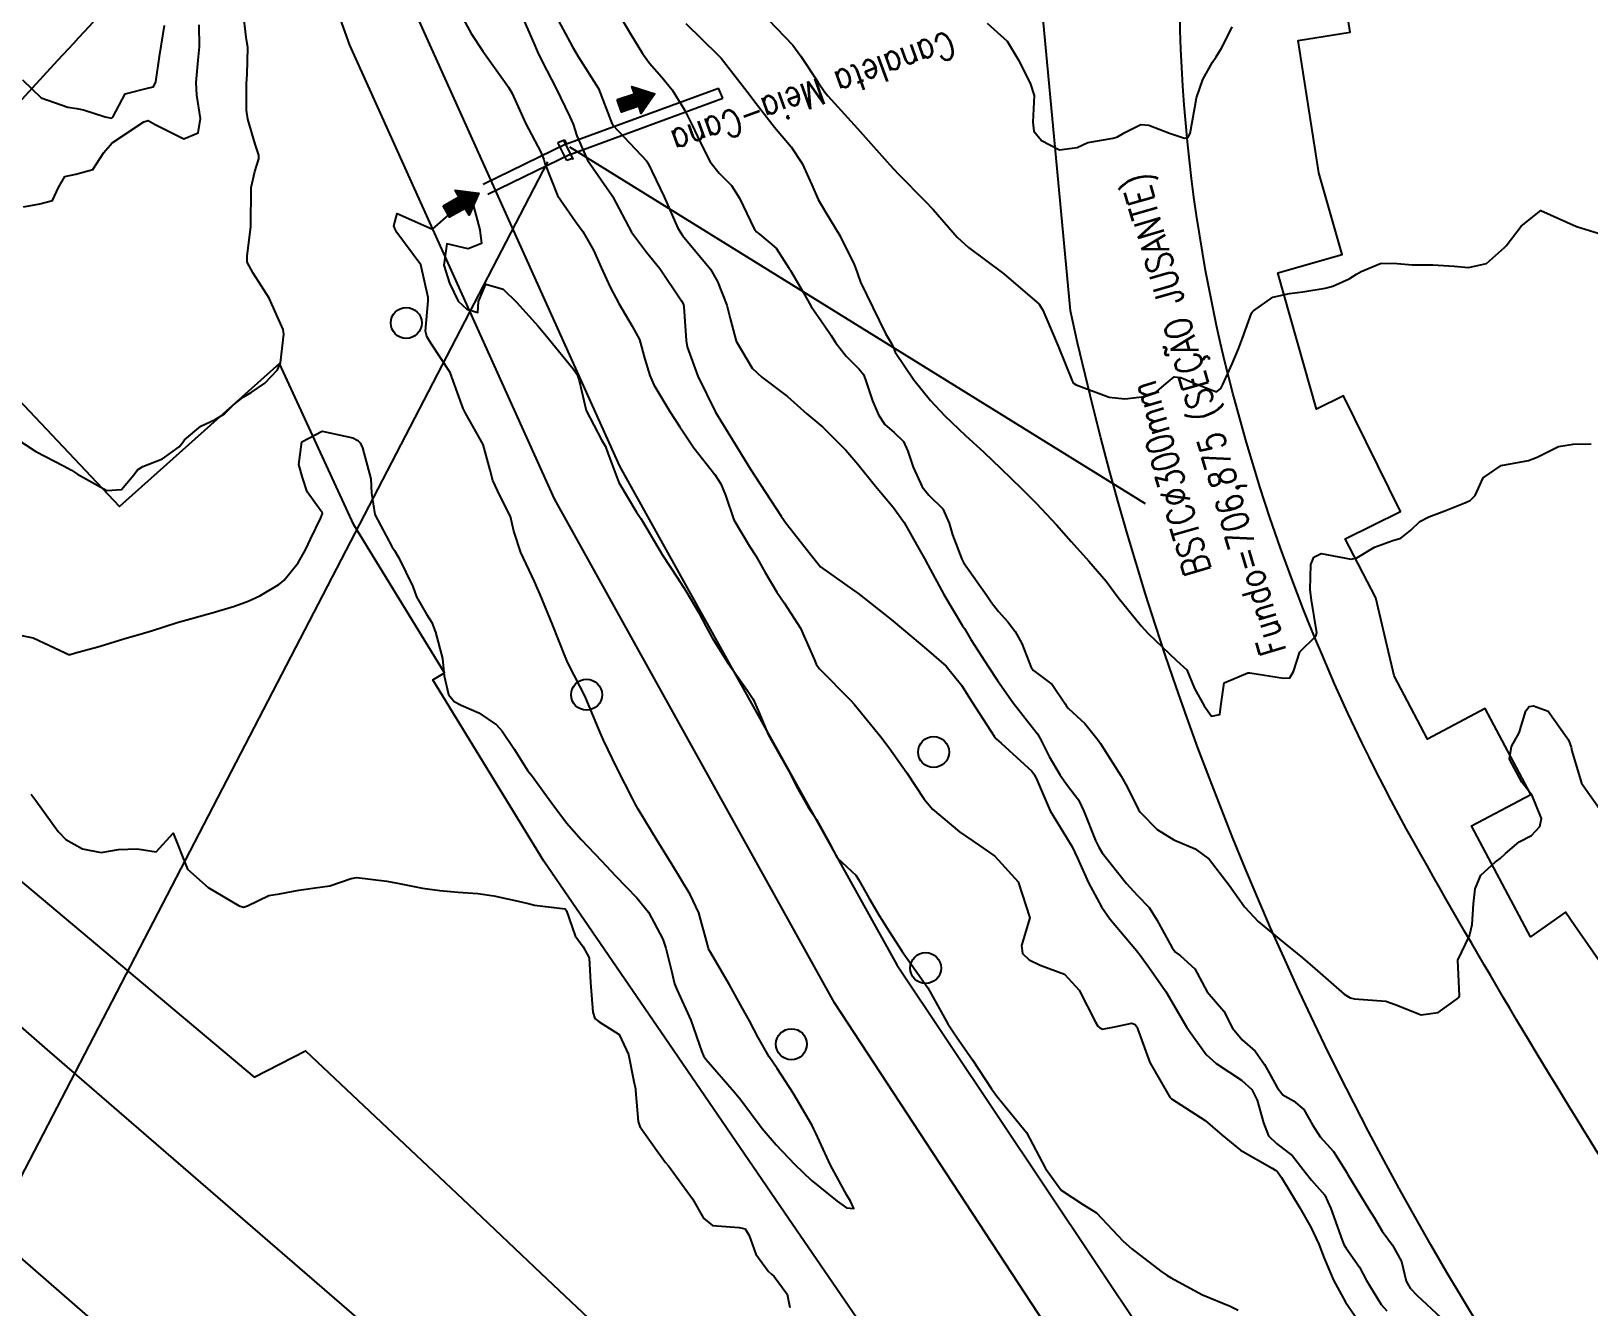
# Model space of a CAD drawing. Header units: metres. Extents: x 286371 to 293043, y 7462578 to 7466404.
# Drawn here: x 290096.1 to 290183.2, y 7463836.6 to 7463907.9 of the extents above; entities that cross this region are included whole.
import ezdxf

# ---------------------------------------------------------------- set-up
doc = ezdxf.new("R2010")
doc.units = ezdxf.units.M
doc.header["$MEASUREMENT"] = 0
doc.linetypes.add('CONTINUO', pattern=[0])
doc.linetypes.add('TRACEJADO', pattern=[8.7, 8, -0.7])
for name, color, linetype in [('BUEIRO', 151, 'Continuous'), ('CANALETA', 151, 'Continuous'), ('Curvas de Nivel 1m', 11, 'Continuous'), ('Curvas de Nivel 5m', 15, 'Continuous'), ('Edificações', 30, 'Continuous'), ('Linha Férrea', 20, 'Continuous'), ('Postes', 20, 'Continuous'), ('TEXTO', 45, 'Continuous'), ('TUBO', 45, 'Continuous'), ('Vias primárias', 230, 'Continuous')]:
    doc.layers.add(name, color=color, linetype=linetype)
doc.styles.add('ROMANS', font='romans', dxfattribs={"height": 0.2})

msp = doc.modelspace()

# ---------------------------------------------------------------- hatches: boundary and pattern name
at = {"layer": 'TEXTO'}
for points in [[(290128.85, 7463904.072), (290129.81, 7463904.399), (290129.672, 7463904.806), (290130.955, 7463904.399), (290130.187, 7463903.293), (290130.048, 7463903.7), (290129.088, 7463903.373)], [(290119.098, 7463898.134), (290119.981, 7463898.634), (290119.769, 7463899.008), (290121.106, 7463898.846), (290120.557, 7463897.617), (290120.345, 7463897.991), (290119.462, 7463897.491)]]:
    msp.add_hatch(color=256, dxfattribs=at).paths.add_polyline_path(points)

# ---------------------------------------------------------------- linework, layer by layer
at = {"layer": 'BUEIRO', "linetype": 'CONTINUO'}
for points in [[(290125.528, 7463901.682, 707.755), (290125.846, 7463901.808, 707.752), (290126.345, 7463900.778, 707.733), (290126.025, 7463900.659, 707.758)], [(290125.846, 7463901.808, 707.752), (290125.888, 7463901.814, 707.177), (290126.012, 7463901.595, 707.217)], [(290126.025, 7463900.659, 707.758), (290125.528, 7463901.682, 707.755)], [(290126.345, 7463900.778, 707.733), (290126.381, 7463900.765, 707.126), (290126.254, 7463901.026, 707.245)]]:
    msp.add_polyline3d(points, dxfattribs=at)
at = {"layer": 'CANALETA', "linetype": 'CONTINUO'}
for points in [[(290126.012, 7463901.595, 707.217), (290134.519, 7463904.705, 704.345)], [(290134.747, 7463904.152, 704.42), (290134.519, 7463904.705, 704.345)], [(290126.254, 7463901.026, 707.245), (290134.747, 7463904.152, 704.42)]]:
    msp.add_polyline3d(points, dxfattribs=at)
at = {"layer": 'Curvas de Nivel 1m', "flags": 128}
for points, elevation in [([(290095.128, 7463885.183), (290096.322, 7463884.39), (290097.869, 7463883.583), (290098.307, 7463883.352), (290098.644, 7463883.129), (290100.286, 7463882.203), (290101.108, 7463882.272), (290101.794, 7463883.082), (290102.006, 7463883.373), (290102.304, 7463883.548), (290103.396, 7463883.974), (290104.326, 7463884.647), (290104.505, 7463884.867), (290104.637, 7463885.04), (290105.547, 7463885.819), (290106.348, 7463886.188), (290106.862, 7463886.499), (290107.383, 7463886.999), (290107.913, 7463887.441), (290108.368, 7463887.685), (290109.134, 7463888.208), (290109.831, 7463888.953), (290110.003, 7463889.347), (290110.2, 7463890.948), (290110.156, 7463891.22), (290109.371, 7463892.961), (290108.475, 7463894.359), (290108.148, 7463894.979), (290108.147, 7463895.322), (290108.345, 7463896.977), (290108.35, 7463897.144), (290108.358, 7463898.977), (290108.37, 7463899.154), (290108.56, 7463900.046), (290108.787, 7463900.755), (290108.794, 7463900.971), (290108.583, 7463901.59), (290108.177, 7463902.981), (290108.107, 7463903.487), (290108.106, 7463904.982), (290108.138, 7463905.485), (290108.171, 7463906.982), (290108.085, 7463907.571), (290107.914, 7463908.986)], 708), ([(290120.117, 7463908.803), (290120.679, 7463907.764), (290121.327, 7463906.784), (290122.637, 7463904.949), (290122.765, 7463904.762), (290122.975, 7463904.413), (290123.718, 7463902.748), (290124.58, 7463901.125), (290124.731, 7463900.732), (290124.8, 7463900.501), (290125.507, 7463898.72), (290126.515, 7463897.256), (290126.926, 7463896.698), (290127.527, 7463895.651), (290127.944, 7463894.682), (290128.458, 7463893.581), (290128.944, 7463892.667), (290129.687, 7463891.394), (290130.085, 7463890.649), (290130.398, 7463889.566), (290130.667, 7463888.64), (290130.894, 7463888.119), (290131.794, 7463886.623), (290132.341, 7463885.766), (290133.141, 7463884.602), (290134.302, 7463883.115), (290134.649, 7463882.579), (290134.912, 7463881.947), (290135.365, 7463880.568), (290136.242, 7463879.096), (290136.609, 7463878.549), (290137.127, 7463877.635), (290137.774, 7463876.531), (290138.195, 7463875.934), (290139.103, 7463874.511), (290139.86, 7463872.787), (290139.974, 7463872.497), (290140.139, 7463872.251), (290141.918, 7463870.467), (290142.101, 7463870.263), (290143.591, 7463868.442), (290144.065, 7463867.822), (290145.051, 7463866.419), (290146.022, 7463864.94), (290146.478, 7463864.397), (290147.995, 7463863.117), (290149.118, 7463862.357), (290149.975, 7463861.762), (290151.28, 7463860.325), (290151.924, 7463858.314), (290151.461, 7463856.761), (290151.532, 7463856.32), (290151.889, 7463855.972), (290152.518, 7463855.672), (290153.877, 7463855.155), (290154.692, 7463854.272), (290155.615, 7463852.48), (290155.735, 7463852.256), (290155.833, 7463852.171), (290155.993, 7463852.091), (290156.755, 7463852.241), (290157.647, 7463852.417), (290157.836, 7463852.342), (290157.921, 7463852.223), (290157.985, 7463852.069), (290158.651, 7463850.212), (290159.766, 7463848.276), (290159.856, 7463848.193), (290161.746, 7463846.976), (290162.689, 7463846.15), (290163.722, 7463845.311), (290165.498, 7463844.317), (290165.705, 7463844.184), (290165.749, 7463844.147), (290165.786, 7463844.103), (290166.008, 7463843.791), (290167.044, 7463842.084), (290167.658, 7463841.011), (290168.098, 7463840.068), (290168.411, 7463839.284), (290168.919, 7463838.055), (290169.596, 7463836.81), (290170.129, 7463836.036)], 708), ([(290123.51, 7463908.752), (290124.174, 7463907.239), (290124.378, 7463906.739), (290124.656, 7463906.165), (290125.412, 7463904.723), (290126.203, 7463903.118), (290126.38, 7463902.708), (290126.594, 7463902.05), (290127.188, 7463900.695), (290128.535, 7463898.736), (290128.574, 7463898.674), (290128.616, 7463898.59), (290129.65, 7463896.657), (290130.488, 7463895.543), (290131.233, 7463894.633), (290132.447, 7463892.819), (290132.549, 7463892.613), (290132.579, 7463892.475), (290132.696, 7463890.61), (290132.762, 7463890.255), (290133.36, 7463888.6), (290134.354, 7463886.584), (290135.599, 7463884.565), (290136.307, 7463883.412), (290136.867, 7463882.546), (290138.022, 7463880.774), (290138.182, 7463880.526), (290138.262, 7463880.421), (290139.776, 7463878.501), (290140.226, 7463877.951), (290142.009, 7463876.666), (290142.205, 7463876.541), (290142.309, 7463876.463), (290144.175, 7463874.994), (290144.858, 7463874.424), (290146.148, 7463873.336), (290147.245, 7463872.388), (290148.118, 7463871.331), (290148.713, 7463870.365), (290149.945, 7463868.477), (290150.037, 7463868.345), (290150.073, 7463868.304), (290150.326, 7463868.085), (290152.047, 7463866.511), (290152.195, 7463866.312), (290152.351, 7463865.999), (290153.075, 7463864.299), (290153.992, 7463862.806), (290154.303, 7463862.28), (290154.599, 7463861.65), (290155.216, 7463860.266), (290155.934, 7463858.921), (290156.418, 7463858.247), (290157.898, 7463856.488), (290158.103, 7463856.221), (290158.724, 7463855.37), (290159.536, 7463854.199), (290159.856, 7463853.654), (290160.721, 7463852.181), (290161.804, 7463850.674), (290162.368, 7463850.156), (290163.78, 7463849.23), (290164.359, 7463848.709), (290164.656, 7463848.121), (290165.014, 7463846.846), (290165.285, 7463846.111), (290165.728, 7463845.693), (290166.635, 7463845.003), (290167.338, 7463844.08), (290167.698, 7463843.639), (290168.435, 7463842.809), (290168.781, 7463842.058), (290169.41, 7463840.286), (290169.511, 7463840.046), (290169.641, 7463839.828), (290170.374, 7463838.778), (290170.768, 7463838.027), (290171.594, 7463836.692), (290171.904, 7463836.323)], 707), ([(290125.428, 7463908.723), (290126.351, 7463907.027), (290126.523, 7463906.707), (290126.661, 7463906.486), (290127.797, 7463904.687), (290128.571, 7463902.708), (290128.582, 7463902.675), (290128.604, 7463902.638), (290130.486, 7463900.646), (290130.562, 7463900.54), (290131.466, 7463898.63), (290132.239, 7463896.887), (290132.397, 7463896.616), (290132.502, 7463896.481), (290134.063, 7463894.591), (290134.464, 7463893.896), (290134.975, 7463892.576), (290135.173, 7463891.834), (290135.505, 7463890.568), (290136.392, 7463889.059), (290136.931, 7463888.546), (290138.368, 7463887.46), (290139.463, 7463886.508), (290140.343, 7463885.747), (290141.641, 7463884.475), (290142.312, 7463883.684), (290143.298, 7463882.449), (290144.277, 7463881.287), (290144.908, 7463880.425), (290145.768, 7463878.885), (290146.039, 7463878.407), (290146.229, 7463878.061), (290147.123, 7463876.391), (290148.168, 7463874.641), (290148.278, 7463874.485), (290148.35, 7463874.372), (290148.64, 7463873.884), (290149.62, 7463872.352), (290150.123, 7463871.586), (290151.007, 7463870.331), (290152.084, 7463868.957), (290152.37, 7463868.6), (290152.539, 7463868.307), (290153.018, 7463867.342), (290153.625, 7463866.291), (290154.036, 7463865.72), (290154.663, 7463864.911), (290154.958, 7463864.27), (290155.608, 7463862.642), (290155.793, 7463862.257), (290155.98, 7463861.956), (290157.34, 7463860.234), (290157.944, 7463859.582), (290158.606, 7463858.883), (290159.035, 7463858.208), (290159.901, 7463856.635), (290160.09, 7463856.384), (290160.371, 7463856.185), (290161.167, 7463855.452), (290161.864, 7463854.164), (290162.787, 7463853.084), (290163.277, 7463852.143), (290163.821, 7463851.488), (290164.543, 7463850.857), (290165.066, 7463850.109), (290165.328, 7463849.644), (290165.775, 7463848.825), (290166.089, 7463848.418), (290166.693, 7463848.086), (290167.267, 7463847.585), (290167.744, 7463846.738), (290168.183, 7463846.058), (290168.916, 7463845.244), (290169.683, 7463844.035), (290169.687, 7463844.018), (290169.703, 7463843.983), (290170.439, 7463842.783), (290170.91, 7463842.02), (290171.208, 7463841.554), (290171.656, 7463840.788), (290172.217, 7463839.996), (290172.721, 7463839.083), (290172.984, 7463837.987), (290173.224, 7463837.598), (290173.602, 7463837.196), (290174.932, 7463835.954)], 706), ([(290095.574, 7463905.18), (290096.619, 7463904.171), (290098.11, 7463903.643), (290098.611, 7463903.572), (290098.976, 7463903.494), (290100.202, 7463903.102), (290100.548, 7463903.041), (290100.604, 7463903.079), (290100.615, 7463903.094), (290101.304, 7463904.404), (290102.629, 7463904.74), (290102.906, 7463904.784), (290103.02, 7463905.059), (290103.229, 7463906.483), (290103.333, 7463907.054), (290103.512, 7463908.222)], 706), ([(290095.619, 7463898.086), (290096.53, 7463898.246), (290097.248, 7463898.439), (290097.579, 7463899.149), (290097.932, 7463899.765), (290098.556, 7463899.902), (290099.512, 7463900.168), (290100.111, 7463901.111), (290100.582, 7463901.652), (290102.365, 7463902.833), (290102.602, 7463902.909), (290102.983, 7463902.674), (290104.587, 7463901.889), (290105.402, 7463902.212), (290105.529, 7463903.021), (290105.329, 7463904.319), (290105.28, 7463905.025), (290105.398, 7463906.279), (290105.48, 7463907.022), (290105.448, 7463908.258)], 707), ([(290132.69, 7463908.337), (290134.474, 7463906.577), (290134.572, 7463906.485), (290134.661, 7463906.39), (290136.097, 7463904.553), (290136.62, 7463903.847), (290137.654, 7463902.529), (290138.578, 7463901.428), (290139.196, 7463900.505), (290139.731, 7463899.312), (290140.092, 7463898.491), (290140.523, 7463897.766), (290141.306, 7463896.472), (290142.096, 7463894.844), (290142.254, 7463894.458), (290142.308, 7463894.294), (290142.465, 7463893.872), (290143.154, 7463892.444), (290143.864, 7463890.991), (290144.192, 7463890.428), (290144.262, 7463890.278), (290144.407, 7463889.941), (290145.449, 7463888.408), (290146.367, 7463887.241), (290147.173, 7463886.382), (290148.338, 7463885.291), (290149.356, 7463884.349), (290150.311, 7463883.445), (290151.471, 7463882.317), (290152.282, 7463881.498), (290153.417, 7463880.287), (290154.24, 7463879.361), (290155.238, 7463878.259), (290156.207, 7463877.138), (290156.883, 7463876.234), (290158.17, 7463874.636), (290158.562, 7463874.208), (290160.142, 7463872.703), (290160.713, 7463872.176), (290161.155, 7463871.132), (290161.686, 7463870.161), (290162.096, 7463869.598), (290162.564, 7463869.681), (290162.616, 7463870.147), (290162.814, 7463871.453), (290164.133, 7463872.022), (290164.239, 7463872.016), (290166.128, 7463871.711), (290166.478, 7463871.74), (290166.68, 7463872.086), (290167.05, 7463873.182), (290167.941, 7463874.068), (290167.989, 7463874.245), (290167.701, 7463876.072), (290167.617, 7463876.659), (290167.652, 7463878.073), (290167.817, 7463878.483), (290168.233, 7463878.689), (290169.906, 7463878.363), (290170.23, 7463878.448), (290171.217, 7463879.042), (290172.245, 7463879.42), (290172.691, 7463879.554), (290173.256, 7463879.989), (290173.759, 7463880.485), (290174.266, 7463880.745), (290175.162, 7463881.07), (290176.278, 7463881.517), (290176.569, 7463881.651), (290176.843, 7463881.936), (290177.301, 7463882.928), (290178.309, 7463883.601), (290179.838, 7463883.884), (290180.317, 7463884.084), (290181.513, 7463884.67), (290182.329, 7463884.809), (290183.341, 7463884.817)], 704), ([(290137.302, 7463908.535), (290138.673, 7463907.116), (290139.113, 7463906.508), (290140.066, 7463905.063), (290140.469, 7463904.487), (290140.621, 7463904.291), (290142.287, 7463902.459), (290142.589, 7463902.12), (290144.091, 7463900.432), (290144.557, 7463899.929), (290146.071, 7463898.401), (290146.527, 7463897.919), (290147.874, 7463896.374), (290148.496, 7463895.797), (290150.474, 7463894.334), (290152.449, 7463892.636), (290152.653, 7463892.301), (290152.824, 7463891.913), (290153.52, 7463890.288), (290154.307, 7463888.354), (290154.34, 7463888.275), (290154.383, 7463888.219), (290154.535, 7463888.119), (290156.372, 7463887.438), (290157.255, 7463887.347), (290158.373, 7463887.477), (290158.928, 7463887.654), (290159.565, 7463888.197), (290160.01, 7463888.57), (290160.389, 7463888.525), (290161.216, 7463888.172), (290162.378, 7463887.726), (290162.615, 7463887.915), (290162.734, 7463888.149), (290163.252, 7463889.291), (290163.61, 7463890.137), (290163.829, 7463890.728), (290164.343, 7463892.126), (290164.382, 7463892.189), (290164.446, 7463892.256), (290165.538, 7463893.028), (290166.461, 7463893.236), (290167.214, 7463893.332), (290168.466, 7463893.535), (290168.893, 7463893.632), (290169.797, 7463894.045), (290170.214, 7463894.302), (290170.48, 7463894.464), (290171.587, 7463894.918), (290172.488, 7463894.903), (290173.328, 7463894.829), (290174.487, 7463894.838), (290175.677, 7463894.756), (290176.485, 7463894.687), (290177.489, 7463894.914), (290178.502, 7463895.805), (290178.548, 7463895.858), (290178.581, 7463895.903), (290179.417, 7463896.99), (290180.534, 7463897.874), (290182.517, 7463896.983), (290183.736, 7463896.599)], 703), ([(290149.541, 7463908.352), (290150.669, 7463907.334), (290151.272, 7463906.325), (290151.954, 7463904.995), (290152.172, 7463904.311), (290152.104, 7463902.809), (290152.157, 7463902.311), (290152.586, 7463901.794), (290153.594, 7463901.274), (290154.581, 7463901.396), (290155.185, 7463901.666), (290156.589, 7463901.917), (290156.841, 7463901.99), (290157.242, 7463902.235), (290158.136, 7463902.686), (290158.6, 7463902.637), (290159.75, 7463902.197), (290160.59, 7463901.916), (290160.795, 7463901.978), (290160.903, 7463902.18), (290161.162, 7463903.63), (290161.257, 7463904.175), (290161.615, 7463905.195), (290162.152, 7463906.162), (290162.353, 7463906.464), (290162.666, 7463906.954), (290163.076, 7463907.75), (290163.26, 7463908.146)], 702), ([(290095.159, 7463874.179), (290096.156, 7463873.968), (290097.95, 7463873.137), (290098.143, 7463873.046), (290098.235, 7463873.041), (290098.541, 7463873.128), (290099.787, 7463873.473), (290100.151, 7463873.584), (290101.302, 7463873.942), (290102.161, 7463874.184), (290102.848, 7463874.38), (290104.17, 7463874.806), (290104.355, 7463874.858), (290104.967, 7463875.033), (290105.906, 7463875.29), (290106.179, 7463875.369), (290107.429, 7463875.752), (290108.19, 7463876.028), (290108.849, 7463876.32), (290109.917, 7463876.959), (290110.084, 7463877.078), (290110.208, 7463877.196), (290110.991, 7463878.174), (290111.424, 7463878.937), (290111.685, 7463879.49), (290112.26, 7463880.675), (290112.346, 7463880.923), (290112.339, 7463880.997), (290112.266, 7463881.076), (290111.489, 7463882.137), (290111.236, 7463882.936), (290111.033, 7463883.668), (290111.204, 7463884.937), (290112.333, 7463885.532), (290114.053, 7463885.164), (290114.326, 7463885.01), (290114.455, 7463884.882), (290114.594, 7463884.607), (290115.062, 7463882.873), (290115.092, 7463882.062), (290115.28, 7463880.869), (290116.237, 7463879.071), (290116.38, 7463878.852), (290116.624, 7463878.452), (290117.404, 7463876.836), (290117.623, 7463876.263), (290118.181, 7463875.304), (290118.47, 7463874.82), (290118.686, 7463874.297), (290119.071, 7463872.811), (290119.168, 7463871.852), (290119.405, 7463870.809), (290119.716, 7463870.41), (290120.105, 7463870.215), (290121.105, 7463869.773), (290122.089, 7463869.114), (290122.404, 7463868.76), (290123.098, 7463867.72), (290123.712, 7463866.74), (290123.85, 7463866.537), (290124.047, 7463866.29), (290125.187, 7463864.717), (290126.003, 7463863.63), (290126.826, 7463862.692), (290127.966, 7463861.502), (290128.743, 7463860.663), (290129.936, 7463859.424), (290130.601, 7463858.634), (290131.399, 7463857.125), (290131.569, 7463856.619), (290131.875, 7463855.354), (290132.057, 7463854.612), (290132.206, 7463854.262), (290132.971, 7463852.597), (290133.575, 7463850.82), (290133.679, 7463850.586), (290133.801, 7463850.404), (290135.412, 7463848.56), (290135.768, 7463848.131), (290136.958, 7463846.536), (290137.73, 7463845.616), (290138.79, 7463844.508), (290139.701, 7463843.644), (290141.152, 7463842.472), (290141.679, 7463842.095), (290142.085, 7463842.052), (290141.906, 7463842.461), (290141.689, 7463842.809), (290140.78, 7463844.478), (290139.966, 7463846.266), (290139.856, 7463846.493), (290139.747, 7463846.698), (290138.692, 7463848.511), (290137.794, 7463849.877), (290137.355, 7463850.531), (290136.736, 7463851.625), (290136.245, 7463852.548), (290135.845, 7463853.28), (290135.126, 7463854.566), (290134.024, 7463856.45), (290133.962, 7463856.583), (290133.898, 7463856.816), (290133.407, 7463858.592), (290132.926, 7463859.612), (290132.334, 7463860.609), (290131.963, 7463861.217), (290131.077, 7463862.628), (290130.01, 7463864.384), (290129.873, 7463864.647), (290129.725, 7463864.943), (290128.836, 7463866.663), (290128.078, 7463868.255), (290127.887, 7463868.677), (290127.746, 7463869.023), (290127.052, 7463870.69), (290126.14, 7463872.46), (290126.02, 7463872.706), (290125.928, 7463872.927), (290125.217, 7463874.719), (290124.531, 7463876.397), (290124.393, 7463876.732), (290124.21, 7463877.119), (290123.456, 7463878.746), (290123.059, 7463879.945), (290122.867, 7463880.755), (290122.282, 7463881.938), (290121.889, 7463882.771), (290121.727, 7463883.349), (290121.336, 7463884.779), (290120.35, 7463886.543), (290120.22, 7463886.796), (290120.147, 7463887.008), (290119.494, 7463888.808), (290118.409, 7463890.454), (290118.193, 7463890.828), (290118.123, 7463891.125), (290118.26, 7463892.827), (290118.273, 7463893.001), (290117.862, 7463894.834), (290116.511, 7463896.649), (290116.396, 7463896.856), (290116.354, 7463897.019), (290116.527, 7463897.706), (290118.514, 7463896.824), (290119.579, 7463897.758), (290120.296, 7463898.798), (290120.42, 7463898.922), (290120.545, 7463898.884), (290120.608, 7463898.793), (290120.654, 7463898.681), (290121.165, 7463896.785), (290121.257, 7463896.025), (290120.498, 7463895.722), (290119.303, 7463896.012), (290119.15, 7463894.814), (290119.464, 7463893.809), (290119.945, 7463892.802), (290120.437, 7463892.345), (290121.046, 7463892.174), (290121.075, 7463892.785), (290121.49, 7463893.753), (290122.455, 7463893.463), (290123.204, 7463892.753), (290124.424, 7463891.404), (290124.979, 7463890.726), (290126.389, 7463889.017), (290126.598, 7463888.701), (290126.721, 7463888.357), (290127.1, 7463886.693), (290127.96, 7463885.049), (290128.19, 7463884.676), (290128.318, 7463884.294), (290128.937, 7463882.665), (290129.915, 7463881.004), (290130.172, 7463880.646), (290130.262, 7463880.497), (290131.362, 7463878.628), (290132.215, 7463877.319), (290132.684, 7463876.607), (290133.42, 7463875.362), (290133.826, 7463874.59), (290134.165, 7463873.967), (290135.027, 7463872.571), (290136.122, 7463871.054), (290136.448, 7463870.549), (290136.738, 7463869.908), (290137.306, 7463868.536), (290138.054, 7463867.196), (290138.439, 7463866.519), (290138.883, 7463865.66), (290139.538, 7463864.502), (290140.004, 7463863.804), (290140.73, 7463862.483), (290141.16, 7463861.665), (290141.961, 7463860.925), (290142.204, 7463860.707), (290142.349, 7463860.459), (290142.918, 7463859.429), (290143.509, 7463858.441), (290143.664, 7463858.182), (290143.914, 7463857.787), (290144.792, 7463856.421), (290145.871, 7463854.9), (290146.225, 7463854.399), (290146.688, 7463853.555), (290147.343, 7463852.382), (290147.823, 7463851.663), (290148.72, 7463850.361), (290149.78, 7463848.756), (290150.085, 7463848.34), (290151.744, 7463846.314), (290152.816, 7463844.298), (290153.686, 7463843.079), (290154.937, 7463842.265), (290155.668, 7463841.818), (290157.158, 7463840.232), (290157.638, 7463839.793), (290159.269, 7463838.55), (290159.616, 7463838.308), (290159.801, 7463838.192), (290161.6, 7463837.23), (290163.148, 7463836.584), (290163.588, 7463836.37)], 709)]:
    msp.add_lwpolyline(points, dxfattribs=dict(at, elevation=elevation))
at = {"layer": 'Curvas de Nivel 5m', "flags": 128}
for points, elevation in [([(290129.049, 7463908.669), (290129.584, 7463907.757), (290130.253, 7463906.651), (290130.656, 7463906.111), (290131.351, 7463905.336), (290131.929, 7463904.625), (290132.617, 7463903.509), (290133.061, 7463902.608), (290133.463, 7463901.725), (290134.052, 7463900.592), (290134.555, 7463899.959), (290135.246, 7463899.272), (290135.682, 7463898.567), (290136.508, 7463896.84), (290136.631, 7463896.677), (290136.815, 7463896.548), (290137.731, 7463895.768), (290138.476, 7463894.625), (290138.51, 7463894.56), (290138.535, 7463894.523), (290139.247, 7463893.3), (290139.701, 7463892.506), (290140.429, 7463891.465), (290140.815, 7463890.881), (290141.06, 7463890.482), (290141.649, 7463889.716), (290142.392, 7463888.994), (290142.62, 7463888.692), (290142.713, 7463888.458), (290143.134, 7463887.218), (290143.469, 7463886.442), (290143.82, 7463885.909), (290144.339, 7463885.453), (290144.857, 7463884.949), (290145.116, 7463884.419), (290145.411, 7463883.513), (290145.906, 7463882.41), (290146.287, 7463881.958), (290147.065, 7463881.178), (290147.42, 7463880.381), (290147.613, 7463879.735), (290148.137, 7463878.376), (290148.23, 7463878.189), (290149.518, 7463876.348), (290149.797, 7463875.951), (290150.181, 7463875.451), (290150.701, 7463874.863), (290151.114, 7463874.325), (290151.486, 7463873.65), (290152.003, 7463872.316), (290152.131, 7463872.136), (290153.185, 7463871.358), (290153.919, 7463870.278), (290153.985, 7463870.159), (290154.1, 7463870.014), (290155.008, 7463869.186), (290155.765, 7463868.251), (290155.886, 7463868.063), (290156.067, 7463867.76), (290157.042, 7463866.229), (290157.403, 7463865.595), (290158.016, 7463864.352), (290158.102, 7463864.213), (290159.049, 7463863.253), (290159.991, 7463862.668), (290161.188, 7463862.166), (290161.976, 7463861.592), (290163.081, 7463860.138), (290163.936, 7463858.934), (290164.703, 7463858.113), (290165.909, 7463857.115), (290167.193, 7463856.075), (290167.882, 7463855.472), (290169.522, 7463854.039), (290169.851, 7463853.841), (290170.095, 7463853.786), (290171.849, 7463853.65), (290172.381, 7463853.462), (290173.838, 7463852.886), (290174.789, 7463853.011), (290175.852, 7463853.781), (290175.936, 7463853.86), (290175.974, 7463853.943), (290175.884, 7463855.944), (290176.535, 7463857.305), (290176.682, 7463857.933), (290176.766, 7463859.103), (290176.85, 7463859.931), (290177.178, 7463860.707), (290177.974, 7463861.43), (290178.256, 7463861.633), (290178.55, 7463861.906), (290179.323, 7463862.566), (290180, 7463862.925), (290180.471, 7463863.411), (290180.569, 7463863.876), (290180.033, 7463865.15), (290179.464, 7463865.893), (290178.78, 7463867.187), (290178.89, 7463867.902), (290179.32, 7463868.662), (290179.69, 7463869.891), (290179.866, 7463870.13), (290180.108, 7463870.162), (290180.931, 7463869.872), (290182.08, 7463868.258), (290182.226, 7463867.852), (290182.265, 7463867.658), (290182.796, 7463865.843), (290184.01, 7463864.126)], 705), ([(290096.025, 7463865.236), (290096.097, 7463865.163), (290096.305, 7463864.875), (290097.565, 7463863.141), (290097.988, 7463862.701), (290098.926, 7463862.175), (290099.977, 7463861.97), (290100.936, 7463862.134), (290101.98, 7463862.166), (290103.039, 7463861.997), (290103.994, 7463863.044), (290104.799, 7463861.032), (290105.949, 7463860.017), (290107.694, 7463858.988), (290107.933, 7463858.914), (290107.996, 7463858.92), (290108.158, 7463858.981), (290109.354, 7463859.552), (290109.945, 7463859.66), (290111.026, 7463859.86), (290111.95, 7463859.987), (290112.77, 7463860.094), (290113.958, 7463860.509), (290114.284, 7463860.565), (290115.957, 7463860.368), (290116.554, 7463860.257), (290117.951, 7463859.974), (290118.917, 7463859.848), (290119.943, 7463859.747), (290121.055, 7463859.675), (290121.936, 7463859.548), (290123.467, 7463859.215), (290123.929, 7463859.09), (290124.217, 7463859.028), (290125.926, 7463858.81), (290126.016, 7463858.703), (290126.498, 7463857.298), (290126.945, 7463856.693), (290127.28, 7463856.082), (290127.347, 7463854.692), (290127.485, 7463853.044), (290127.597, 7463852.688), (290127.831, 7463852.503), (290128.948, 7463851.789), (290129.472, 7463850.659), (290129.782, 7463849.164), (290129.864, 7463848.741), (290129.873, 7463848.652), (290130.017, 7463846.918), (290130.116, 7463846.649), (290131.067, 7463845.292), (290131.556, 7463844.627), (290131.711, 7463844.433), (290133.062, 7463842.604), (290133.668, 7463841.513), (290134.179, 7463841.101), (290135.66, 7463840.99), (290136.013, 7463840.911), (290136.226, 7463840.553), (290136.604, 7463839.51), (290137.311, 7463838.531), (290137.471, 7463838.376), (290137.62, 7463838.245), (290138.356, 7463837.271), (290138.51, 7463836.516)], 710)]:
    msp.add_lwpolyline(points, dxfattribs=dict(at, elevation=elevation))
at = {"layer": 'Edificações'}
for points in [[(290188.549, 7463849.088), (290182.429, 7463857.865), (290181.902, 7463858.621), (290179.94, 7463857.253), (290176.645, 7463863.45), (290179.965, 7463865.215), (290177.41, 7463870.02), (290174.191, 7463868.309), (290172.314, 7463871.839), (290171.774, 7463874.145), (290171.29, 7463876.21), (290169.569, 7463879.51), (290172.666, 7463881.029), (290169.488, 7463887.507), (290167.978, 7463886.766), (290165.811, 7463894.39), (290169.41, 7463895.413), (290168.111, 7463899.983), (290166.943, 7463907.38), (290169.861, 7463907.841), (290169.528, 7463909.956)], [(290144.035, 7463833.305), (290138.433, 7463841.488), (290131.523, 7463851.581), (290124.743, 7463861.483), (290118.536, 7463871.622), (290119.175, 7463872.013), (290114.111, 7463880.283), (290109.944, 7463889.315), (290101.003, 7463881.315), (290093.443, 7463889.304)], [(290086.421, 7463867.956), (290108.53, 7463849.396), (290111.403, 7463850.881), (290120.516, 7463842.27), (290124.58, 7463838.43), (290128.237, 7463834.974)]]:
    msp.add_lwpolyline(points, dxfattribs=at)
at = {"layer": 'Linha Férrea'}
for points in [[(290095.273, 7463992.076), (290101.763, 7463957.787), (290107.203, 7463937.736), (290117.663, 7463908.649), (290128.974, 7463883.582), (290144.485, 7463855.69), (290161.131, 7463830.803), (290184.095, 7463799.499), (290201.004, 7463781.176), (290219.623, 7463763.53), (290234.308, 7463751.685), (290247.378, 7463742.544), (290260.577, 7463733.071), (290306.041, 7463702.707), (290327.191, 7463688.809), (290347.081, 7463675.716), (290361.892, 7463665.967), (290370.683, 7463660.181), (290381.904, 7463652.794), (290383.201, 7463651.895), (290400.238, 7463640.079), (290426.956, 7463622.376), (290447.572, 7463608.663), (290489.8, 7463580.29)], [(290303.793, 7463699.314), (290258.259, 7463729.725), (290245.025, 7463739.223), (290231.861, 7463748.429), (290216.82, 7463760.466), (290197.737, 7463778.19), (290180.795, 7463796.929), (290157.539, 7463828.338), (290141.01, 7463853.566), (290125.334, 7463881.753), (290113.887, 7463907.121), (290103.318, 7463936.513), (290097.386, 7463956.784), (290090.862, 7463991.258)]]:
    msp.add_lwpolyline(points, dxfattribs=at)
at = {"layer": 'Postes'}
for centre in [(290117.041, 7463891.582), (290127.131, 7463870.79), (290146.546, 7463867.585), (290146.102, 7463855.503), (290138.592, 7463851.244)]:
    msp.add_circle(centre, 0.866, dxfattribs=at)
at = {"layer": 'TEXTO', "linetype": 'CONTINUO', "flags": 128}
for points in [[(290129.118, 7463903.383), (290129.579, 7463904.321)], [(290129.251, 7463903.428), (290129.713, 7463904.366)], [(290129.385, 7463903.474), (290129.991, 7463904.705)], [(290129.519, 7463903.52), (290130.087, 7463904.674)], [(290129.653, 7463903.565), (290130.184, 7463904.643)], [(290129.702, 7463904.796), (290129.686, 7463904.764)], [(290129.798, 7463904.766), (290129.731, 7463904.63)], [(290129.895, 7463904.735), (290129.777, 7463904.496)], [(290129.787, 7463903.611), (290130.28, 7463904.613)], [(290129.921, 7463903.656), (290130.377, 7463904.582)], [(290130.05, 7463903.693), (290130.473, 7463904.552)], [(290130.096, 7463903.559), (290130.569, 7463904.521)], [(290130.142, 7463903.425), (290130.666, 7463904.49)], [(290130.191, 7463903.298), (290130.762, 7463904.46)], [(290130.573, 7463903.848), (290130.859, 7463904.429)], [(290128.91, 7463904.093), (290128.87, 7463904.012)], [(290129.044, 7463904.138), (290128.916, 7463903.878)], [(290129.177, 7463904.184), (290128.961, 7463903.744)], [(290129.311, 7463904.229), (290129.007, 7463903.61)], [(290129.052, 7463903.477), (290129.445, 7463904.275)], [(290119.276, 7463898.235), (290119.199, 7463897.956)], [(290119.399, 7463898.305), (290119.268, 7463897.833)], [(290119.522, 7463898.375), (290119.338, 7463897.71)], [(290119.408, 7463897.587), (290119.646, 7463898.444)], [(290119.489, 7463897.507), (290119.769, 7463898.514)], [(290119.612, 7463897.576), (290119.892, 7463898.584)], [(290119.735, 7463897.646), (290120.102, 7463898.968)], [(290119.801, 7463899.004), (290119.791, 7463898.969)], [(290119.859, 7463897.716), (290120.202, 7463898.956)], [(290119.901, 7463898.992), (290119.861, 7463898.846)], [(290120.002, 7463898.98), (290119.93, 7463898.723)], [(290119.982, 7463897.785), (290120.303, 7463898.943)], [(290120.105, 7463897.855), (290120.403, 7463898.931)], [(290120.228, 7463897.925), (290120.504, 7463898.919)], [(290120.348, 7463897.985), (290120.604, 7463898.907)], [(290120.418, 7463897.862), (290120.704, 7463898.895)], [(290120.488, 7463897.739), (290120.805, 7463898.882)], [(290120.559, 7463897.623), (290120.905, 7463898.87)], [(290120.833, 7463898.234), (290121.006, 7463898.858)], [(290119.153, 7463898.166), (290119.129, 7463898.079)]]:
    msp.add_lwpolyline(points, dxfattribs=at)
at = {"layer": 'TEXTO', "linetype": 'CONTINUO'}
for points in [[(290128.85, 7463904.072, 0), (290129.81, 7463904.399, 0), (290129.672, 7463904.806, 0), (290130.955, 7463904.399, 0), (290130.187, 7463903.293, 0), (290130.048, 7463903.7, 0), (290129.088, 7463903.373, 0)], [(290119.098, 7463898.134, 0), (290119.981, 7463898.634, 0), (290119.769, 7463899.008, 0), (290121.106, 7463898.846, 0), (290120.557, 7463897.617, 0), (290120.345, 7463897.991, 0), (290119.462, 7463897.491, 0)]]:
    msp.add_polyline3d(points, close=True, dxfattribs=at)
for points in [[(290158.4, 7463881.466, 0), (290126.193, 7463901.405, 0)], [(290067.743, 7463790.402, 0), (290124.957, 7463900.597, 0)]]:
    msp.add_polyline3d(points, dxfattribs=at)
at = {"layer": 'TUBO', "linetype": 'TRACEJADO', "flags": 128}
for points in [[(290126.012, 7463901.595), (290121.343, 7463899.325)], [(290126.254, 7463901.026), (290121.602, 7463898.764)]]:
    msp.add_lwpolyline(points, dxfattribs=at)
at = {"layer": 'Vias primárias'}
for points in [[(290212.795, 7463947.611, 0.151206), (290224.181, 7463895.799, 0.044894), (290247.711, 7463863.687), (290326.207, 7463804.671), (290368.593, 7463772.746, -0.037444), (290374.694, 7463767.391, -0.174476), (290377.375, 7463761.546, -0.121842), (290376.095, 7463753.509, -0.213833), (290371.337, 7463749.084, -0.092205), (290363.662, 7463747.973, 0.076243), (290353.102, 7463746.783, 0.029912), (290337.018, 7463741.378, 0.090247), (290321.941, 7463731.842, -0.022068), (290317.937, 7463728.47, -0.388369), (290299.065, 7463730.081), (290239.476, 7463783.808), (290230.541, 7463791.765, 0.003481), (290213.307, 7463806.898, -0.060189), (290197.845, 7463823.936, -0.026306), (290173.457, 7463862.484, -0.0683), (290162.852, 7463889.416, -0.093164), (290161.101, 7463922.472, -0.150899)], [(290461.566, 7463634.123), (290442.851, 7463664.249), (290416.779, 7463705.892), (290401.634, 7463730.056, 0.183), (290381.904, 7463738.772, 0.111692), (290351.171, 7463738.279, 0.169972), (290329.071, 7463727.16, -0.060902), (290320.6, 7463720.453, -0.249658), (290295.778, 7463720.538, -0.07622), (290280.818, 7463733.144), (290228.449, 7463779.626), (290212.101, 7463793.975, -0.160399), (290154.209, 7463892.256), (290152.685, 7463908.579, 0.198143), (290146.12, 7463921.059, 0.252984), (290125.882, 7463922.889, 0.252984)], [(290125.882, 7463922.889, -0.006694), (290122.109, 7463921.445, 0.00495), (290116.376, 7463919.274, -0.003979), (290111.898, 7463917.568, 0.048534), (290106.404, 7463914.893, 0.07296), (290102.199, 7463911.382, -0.004259), (290097.533, 7463906.252), (290093.882, 7463902.305)]]:
    msp.add_lwpolyline(points, format="xyb", dxfattribs=at)
msp.add_lwpolyline([(290071.994, 7463872.739), (290096.796, 7463851.061), (290115.63, 7463834.769), (290140.844, 7463812.709), (290172.103, 7463786.385), (290218.331, 7463747.019), (290241.623, 7463727.063), (290282.416, 7463692.832), (290298.396, 7463679.797), (290308.816, 7463671.907), (290336.172, 7463648.118), (290354.701, 7463631.87), (290381.981, 7463608.78), (290440.917, 7463557.33), (290521.204, 7463487.422)], dxfattribs=at)
msp.add_lwpolyline([(290221.952, 7463731.109), (290143.319, 7463797.619), (290069.814, 7463861.644), (290065.294, 7463865.48, 0.408681), (290057.332, 7463864.905), (290038.439, 7463847.204), (290010.8, 7463820.001), (289972.205, 7463785.98, 0.003135), (289968.442, 7463782.058, 0.423106), (289968.731, 7463775.24), (289969.816, 7463774.273), (290029.761, 7463720.729), (290103.898, 7463656.437), (290125.777, 7463637.634, 0.43994), (290146.691, 7463638.355), (290195.328, 7463691.242, -0.070293), (290203.443, 7463697.897), (290208.078, 7463703.099), (290217.682, 7463713.662, 0.090579), (290219.793, 7463717.049, 0.047881), (290222.078, 7463723.126, 0.259533)], format="xyb", close=True, dxfattribs=at)

# ---------------------------------------------------------------- texts
at = {"layer": 'TEXTO', "style": 'ROMANS', "width": 0.8}
for s, rotation, p in [('Canaleta Meia-Cana', 199.81688, (290147.422, 7463907.931)), ('Fundo=706,875 (SEÇÃO JUSANTE)', 106.27716, (290166.292, 7463873.266)), ('BSTCØ300mm', 106.27716, (290162.074, 7463877.727))]:
    msp.add_text(s, height=1.5, rotation=rotation, dxfattribs=at).set_placement(p)

doc.saveas('drawing.dxf')
